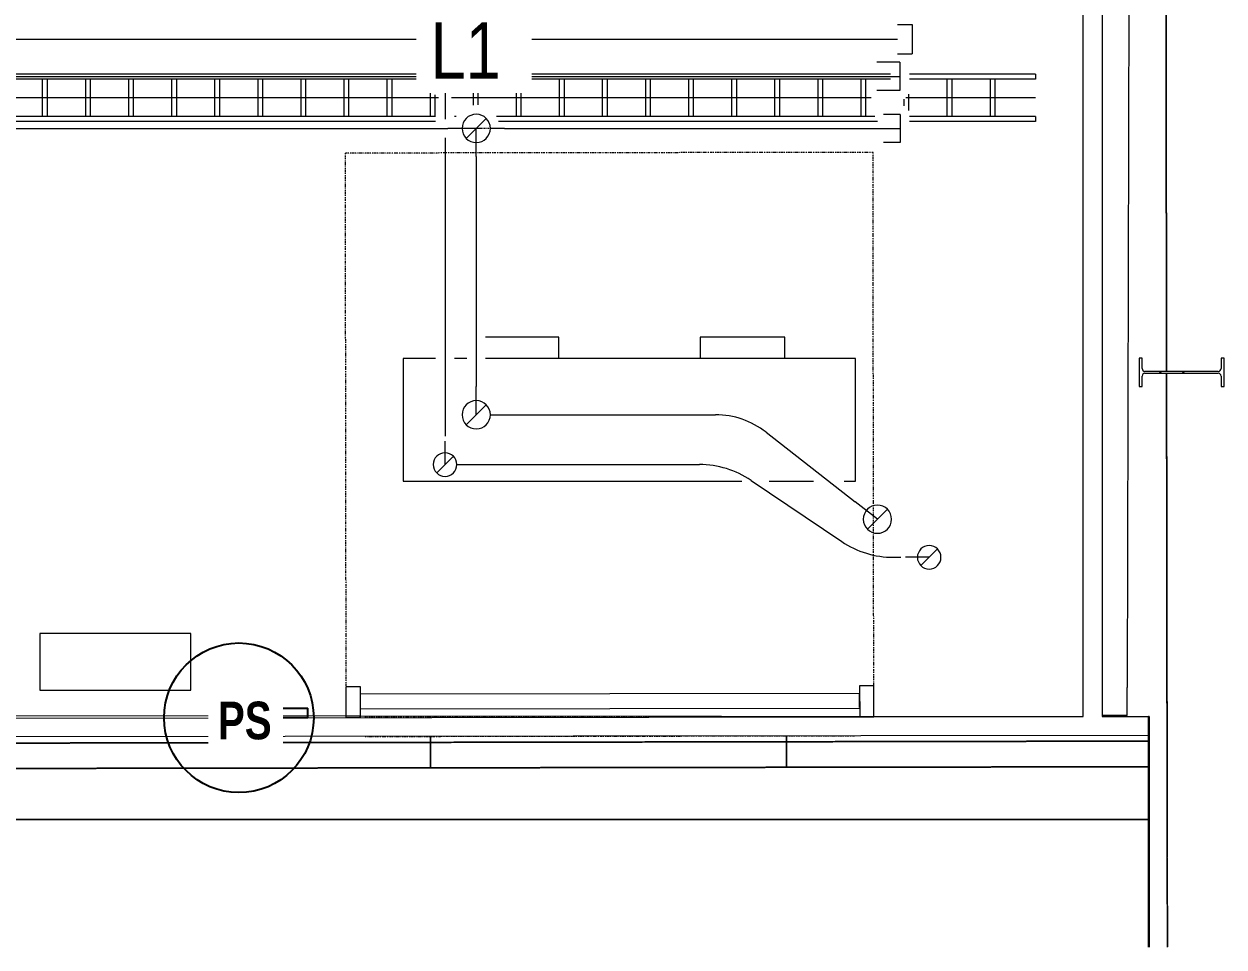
# Model space of a CAD drawing. Header units: centimetres. Extents: x -1762 to 3746, y -261 to 6534.
# Drawn here: x 1454 to 2091, y 2256 to 2746 of the extents above; entities that cross this region are included whole.
import ezdxf

# ---------------------------------------------------------------- set-up
doc = ezdxf.new("R2010")
doc.units = ezdxf.units.CM
for name, pattern in [('_Overhead', [0.47625, 0.3175, -0.15875]), ('_Overhead_2_', [0.47625, 0.3175, -0.15875]), ('Hidden', [0.714375, 0.47625, -0.238125]), ('Čerchovaná', [1.2, 0.6, -0.3, 0, -0.3])]:
    doc.linetypes.add(name, pattern=pattern)
for name, color, linetype, lineweight in [('A-ANNO-NOTE', 7, 'Continuous', 9), ('A-CLNG', 7, 'Continuous', 9), ('A-DETL-HDLN', 7, 'Hidden', 9), ('A-DOOR', 7, 'Continuous', 9), ('A-FLOR', 7, 'Continuous', 9), ('A-WALL', 7, 'Continuous', 9), ('E-CABL-TRAY', 7, 'Continuous', 9), ('E-CABL-TRAY-CNTR', 7, 'Continuous', 9), ('E-ELEC-EQPM', 7, 'Continuous', 9), ('E-LITE-EQPM', 7, 'Continuous', 9), ('E-LITE-EQPM-IDEN', 7, 'Continuous', 18), ('I-WALL', 7, 'Continuous', 9), ('M-EQPM', 7, 'Continuous', 9), ('M-HVAC-DUCT', 7, 'Continuous', 9), ('P-PIPE', 7, 'Continuous', 9), ('S-COLS', 7, 'Continuous', 9)]:
    doc.layers.add(name, color=color, linetype=linetype, lineweight=lineweight)
doc.layers.add('M-HVAC-DUCT-ANNO', color=7, linetype='Continuous', lineweight=9, true_color=0x007f00)
doc.styles.add('Arial', font='arial.ttf', dxfattribs={"width": 0.8, "height": 30})
doc.styles.add('Century Gothic_B', font='GOTHICB.TTF', dxfattribs={"width": 0.8, "height": 20})

# ---------------------------------------------------------------- blocks, each defined once
blk = doc.blocks.new('UC-Perfil universal-Pilar - 150 x 430-1710941-Planta bodega almacenamiento congelados')
at = {"layer": 'S-COLS', "true_color": 0xaaaaaa}
h = blk.add_hatch(dxfattribs=at)
h.set_pattern_fill('FP_1', color=253, style=0, pattern_type=2)
h.set_pattern_definition([(315, (1100.585, 1766.766), (25.1447, 25.1447), []), (315, (1138.685, 1766.766), (25.1447, 25.1447), [])])
h.paths.add_polyline_path([(-7.5, 20.96), (-2.02, 20.96), (-0.94, 20.51), (-0.5, 19.44), (-0.5, -19.44), (-0.94, -20.51), (-2.02, -20.96), (-7.5, -20.96), (-7.5, -22.5), (7.5, -22.5), (7.5, -20.96), (2.01, -20.96), (0.94, -20.51), (0.49, -19.44), (0.49, 19.44), (0.94, 20.51), (2.01, 20.96), (7.5, 20.96), (7.5, 22.5), (-7.5, 22.5)])
at = {"layer": 'S-COLS', "color": 253, "lineweight": 18, "true_color": 0xaaaaaa}
for p, q in [((7.5, 22.5), (-7.5, 22.5)), ((-7.5, 22.5), (-7.5, 20.96)), ((-7.5, 20.96), (-2.02, 20.96)), ((-0.5, 19.44), (-0.5, -19.44)), ((0.49, -19.44), (0.49, 19.44)), ((2.01, 20.96), (7.5, 20.96)), ((7.5, 20.96), (7.5, 22.5)), ((-2.02, -20.96), (-7.5, -20.96)), ((-7.5, -20.96), (-7.5, -22.5)), ((-7.5, -22.5), (7.5, -22.5)), ((7.5, -20.96), (2.01, -20.96)), ((7.5, -22.5), (7.5, -20.96))]:
    blk.add_line(p, q, dxfattribs=at)
for centre, start, end in [((-2.02, 19.44), 0, 90), ((2.01, 19.44), 90, 180), ((-2.02, -19.44), 270, 0), ((2.01, -19.44), 180, 270)]:
    blk.add_arc(centre, 1.52, start, end, dxfattribs=at)
blk = doc.blocks.new('PQ_RVR_EST-01_ZZ_ZZ_MO_T_A_rvt-1-Planta bodega almacenamiento congelados')
at = {"layer": 'A-FLOR', "color": 254, "linetype": '_Overhead', "true_color": 0xd4d4d4}
for p, q in [((420.79, 2362.23), (1960.74, 2364.92)), ((1669.84, 2364.41), (1318.59, 2363.8)), ((1858.73, 2364.74), (1669.84, 2364.41)), ((1960.74, 2364.92), (1858.73, 2364.74)), ((2050.83, 2365.07), (1960.74, 2364.92)), ((1960.74, 2364.92), (2050.83, 2365.07)), ((2051.33, 2324.99), (2051.33, 2365.07)), ((2051.33, 2255.81), (2051.33, 2324.93))]:
    blk.add_line(p, q, dxfattribs=at)
at = {"layer": 'S-COLS', "color": 254, "lineweight": 9, "true_color": 0xd4d4d4, "rotation": 89.9999999999999}
blk.add_blockref('UC-Perfil universal-Pilar - 150 x 430-1710941-Planta bodega almacenamiento congelados', (2068.46, 2560.83), dxfattribs=at)
blk = doc.blocks.new('Doors_Industrial_Loading-Systems_sectional-overhead-door_standard-lift_80mm - 2600 x 3000 mm-1401268-Planta bodega almacenamiento congelados')
at = {"layer": 'A-DOOR', "color": 253, "linetype": 'Čerchovaná', "true_color": 0xaaaaaa}
for p, q in [((130, 5), (-130, 5)), ((-140, -5), (-140, -304.59)), ((-130, -5), (130, -5)), ((140, -5), (140, -304.59)), ((-140, -304.59), (140, -304.59))]:
    blk.add_line(p, q, dxfattribs=at)
at = {"layer": 'A-DOOR', "color": 253, "true_color": 0xaaaaaa}
for p, q in [((-140, -5), (-140, -21.5)), ((-132.5, -5), (-140, -5)), ((-132.5, -21.5), (-132.5, -5)), ((132.5, -21.5), (132.5, -5)), ((132.5, -5), (140, -5)), ((140, -5), (140, -21.5)), ((-132.5, -9.5), (132.5, -9.5)), ((-132.5, -10), (-132.5, -17.5)), ((132.5, -17.5), (132.5, -10)), ((-132.5, -17.5), (132.5, -17.5)), ((-140, -21.5), (-132.5, -21.5)), ((140, -21.5), (132.5, -21.5))]:
    blk.add_line(p, q, dxfattribs=at)
blk = doc.blocks.new('PQ_RVR_ARQ-01_ZZ_ZZ_MO_T_A_rvt-1-Planta bodega almacenamiento congelados')
at = {"layer": 'A-CLNG', "color": 254, "lineweight": 18, "true_color": 0xd4d4d4}
for p, q in [((2016.25, 2378.09), (2016.25, 2827.67)), ((-1446.03, 2381.31), (2016.25, 2378.09))]:
    blk.add_line(p, q, dxfattribs=at)
at = {"layer": 'A-FLOR', "color": 254, "linetype": '_Overhead_2_', "true_color": 0xd4d4d4}
for p, q in [((2060.1, 2827.67), (2060.47, 2561.33)), ((2060.42, 2596.83), (2060.1, 2827.67)), ((2060.47, 2561.33), (2060.42, 2596.83)), ((2060.47, 2560.34), (2060.79, 2325)), ((2060.5, 2536.83), (2060.47, 2560.34)), ((2060.79, 2323.9), (2060.5, 2536.83)), ((1669.84, 2378.41), (1669.84, 2377.61)), ((1669.84, 2377.61), (1669.84, 2378.41)), ((1669.84, 2377.61), (1669.84, 2378.41)), ((1669.84, 2378.41), (1669.84, 2377.61)), ((1858.72, 2378.23), (1858.72, 2377.87)), ((1858.72, 2377.87), (1858.72, 2378.23)), ((1858.73, 2377.87), (1858.73, 2378.23)), ((1858.73, 2378.23), (1858.73, 2377.87)), ((1669.84, 2367.61), (1669.84, 2364.41)), ((1669.84, 2350.9), (1669.84, 2367.61)), ((1669.84, 2364.41), (1669.84, 2367.61)), ((1669.84, 2367.61), (1669.84, 2364.41)), ((1669.84, 2364.41), (1669.84, 2350.9)), ((1669.84, 2350.9), (1669.84, 2364.41)), ((1669.84, 2364.41), (1669.84, 2350.9)), ((1858.72, 2367.87), (1858.72, 2364.74)), ((1858.72, 2364.74), (1858.72, 2367.87)), ((1858.72, 2364.74), (1858.72, 2351.18)), ((1858.72, 2351.18), (1858.72, 2364.74)), ((1858.73, 2364.74), (1858.73, 2367.87)), ((1858.73, 2367.87), (1858.73, 2351.18)), ((1858.73, 2351.18), (1858.73, 2364.74)), ((1669.84, 2350.9), (1318.59, 2350.37)), ((1318.59, 2350.37), (1669.84, 2350.9)), ((1858.72, 2351.18), (1669.84, 2350.9)), ((1669.84, 2350.9), (1858.72, 2351.18)), ((1960.75, 2351.33), (1858.73, 2351.18)), ((1858.73, 2351.18), (1960.75, 2351.33)), ((2050.83, 2351.47), (1960.75, 2351.33)), ((1960.75, 2351.33), (2050.83, 2351.47)), ((2051.33, 2324.99), (2051.33, 2351.47)), ((2051.33, 2255.81), (2051.33, 2324.93)), ((2060.79, 2325), (2060.79, 2324.93)), ((2060.79, 2324.93), (2060.79, 2323.9)), ((707.08, 2323.48), (2050.83, 2323.48)), ((2050.83, 2323.48), (707.08, 2323.48)), ((2050.83, 2323.48), (2050.83, 2255.81)), ((2050.83, 2255.81), (2050.83, 2323.48)), ((2060.79, 2323.9), (2060.83, 2303.43)), ((2060.93, 2255.81), (2060.79, 2323.9)), ((2060.83, 2303.38), (2060.93, 2255.81))]:
    blk.add_line(p, q, dxfattribs=at)
at = {"layer": 'A-WALL', "color": 253, "true_color": 0xaaaaaa}
for p, q in [((2040.52, 2827.67), (2039.64, 2393.62)), ((2039.61, 2378.62), (2039.64, 2393.62)), ((-146.27, 2375.1), (2016.25, 2378.09)), ((1635.11, 2378.44), (1635.11, 2377.56)), ((2039.61, 2378.62), (2026.25, 2378.6)), ((2026.25, 2378.1), (2050.83, 2378.13)), ((2051.33, 2378.14), (2050.83, 2378.13)), ((2050.83, 2368.13), (2050.83, 2378.13)), ((2051.33, 2378.14), (2051.33, 2255.81)), ((2050.83, 2368.13), (-146.19, 2365.1)), ((2050.83, 2255.81), (2050.83, 2368.13)), ((2050.83, 2323.48), (2050.83, 2255.81))]:
    blk.add_line(p, q, dxfattribs=at)
at = {"layer": 'I-WALL', "color": 253, "true_color": 0xaaaaaa}
for p, q in [((2016.25, 2378.09), (2016.25, 2827.67)), ((2026.25, 2827.67), (2026.25, 2378.1))]:
    blk.add_line(p, q, dxfattribs=at)
at = {"layer": 'A-DOOR', "color": 253, "lineweight": 9, "true_color": 0xaaaaaa, "rotation": 180.0792221139758}
blk.add_blockref('Doors_Industrial_Loading-Systems_sectional-overhead-door_standard-lift_80mm - 2600 x 3000 mm-1401268-Planta bodega almacenamiento congelados', (1765.12, 2372.74), dxfattribs=at)
blk = doc.blocks.new('M_Round Elbow - 1 D-V91-Planta bodega almacenamiento congelados')
at = {"layer": 'M-HVAC-DUCT', "color": 6, "true_color": 0xff00ff}
blk.add_line((1137.99, 2675.27), (1137.99, 2690.27), dxfattribs=at)
blk = doc.blocks.new('M_Round Elbow - 1 D-1601155-Planta bodega almacenamiento congelados')
at = {"layer": 'M-HVAC-DUCT', "color": 6, "true_color": 0xff00ff}
blk.add_line((763.17, 2538.29), (763.17, 2553.29), dxfattribs=at)
blk = doc.blocks.new('M_Round Tee - Standard-1634865-Planta bodega almacenamiento congelados')
at = {"layer": 'M-HVAC-DUCT', "color": 6, "true_color": 0xff00ff}
blk.add_line((1126.82, 2717.84), (1104.32, 2717.84), dxfattribs=at)
blk = doc.blocks.new('M_Round Elbow - 1 D-1603467-Planta bodega almacenamiento congelados')
at = {"layer": 'M-HVAC-DUCT', "color": 6, "true_color": 0xff00ff}
blk.add_line((757.74, 2513.84), (757.74, 2526.34), dxfattribs=at)
blk = doc.blocks.new('Lighting-Pendant-Vibia-NOTRH-5662 - Standard-V99-Planta bodega almacenamiento congelados')
at = {"layer": 'E-LITE-EQPM', "color": 30, "lineweight": 25, "true_color": 0xff8000}
for radius, start, end in [(8, 0, 61.34753), (9, 0, 51.67049), (20, 360, 20.64518), (20, 164.55751, 180), (9, 165.63125, 180), (8, 161.2249, 180), (20, 180, 184.86913), (9, 180, 190.83866), (8, 180, 192.19349), (8, 347.80651, 360), (9, 349.16134, 360), (20, 355.13087, 360)]:
    blk.add_arc((0, 0), radius, start, end, dxfattribs=at)
blk = doc.blocks.new('RVR-PQ-Equipo de aire-4 - RVR-PQ-Equipo de aire-4-1756502-Planta bodega almacenamiento congelados')
at = {"layer": 'M-EQPM'}
for p, q in [((-113.88, 32.5), (-120, 32.5)), ((-120, 32.5), (-120, -32.5)), ((-74.08, 32.5), (-97.63, 32.5)), ((120, 32.5), (-59.66, 32.5)), ((120, -32.5), (120, 32.5)), ((-120, -32.5), (76.31, -32.5)), ((-82.46, -32.5), (-82.46, -43.9)), ((-37.54, -43.9), (-37.54, -32.5)), ((37.54, -32.5), (37.54, -43.9)), ((86.31, -32.5), (92.87, -32.5)), ((102.87, -32.5), (120, -32.5)), ((-82.46, -43.9), (-37.54, -43.9)), ((37.54, -43.9), (76.4, -43.9))]:
    blk.add_line(p, q, dxfattribs=at)
blk = doc.blocks.new('RVR-PQ-Caja para elemento elect - 800x300x1000-1694878-Planta bodega almacenamiento congelados')
at = {"layer": 'E-ELEC-EQPM'}
for p, q in [((40, 0), (-40, 0)), ((-40, 0), (-40, -30)), ((40, -30), (40, 0)), ((-40, -30), (40, -30))]:
    blk.add_line(p, q, dxfattribs=at)
blk = doc.blocks.new('RVR-PQ-Dispositivo - Dispositivos control acceso puerta seccionales-1757240-Planta bodega almacenamiento congelados')
at = {"layer": 'M-EQPM', "color": 1, "lineweight": 25, "true_color": 0xff0000}
for p, q in [((670.83, 2381.23), (700.83, 2381.27)), ((670.83, 2381.23), (670.83, 2376.23)), ((700.83, 2376.27), (670.83, 2376.23)), ((700.83, 2376.27), (700.83, 2381.27))]:
    blk.add_line(p, q, dxfattribs=at)

msp = doc.modelspace()

# ---------------------------------------------------------------- linework, layer by layer
at = {"layer": 'A-ANNO-NOTE', "color": 1, "lineweight": 25, "true_color": 0xff0000}
msp.add_circle((1568.18, 2377.47), 39.69, dxfattribs=at)
at = {"layer": 'A-DETL-HDLN', "color": 6, "true_color": 0xff00ff}
for p, q in [((1701.59, 2690.22), (1686.63, 2690.22)), ((1694.12, 2690.27), (1694.12, 2690.28))]:
    msp.add_line(p, q, dxfattribs=at)
at = {"layer": 'E-CABL-TRAY'}
for p, q in [((1666.45, 2716.43), (1126.68, 2716.43)), ((1666.41, 2718.97), (1126.71, 2718.97)), ((1463.86, 2716.43), (1463.86, 2696.51)), ((1466.4, 2716.43), (1466.4, 2696.51)), ((1486.72, 2716.43), (1486.72, 2696.51)), ((1489.26, 2716.43), (1489.26, 2696.51)), ((1509.58, 2716.43), (1509.58, 2696.51)), ((1512.12, 2716.43), (1512.12, 2696.51)), ((1532.44, 2716.43), (1532.44, 2696.51)), ((1534.98, 2716.43), (1534.98, 2696.51)), ((1555.3, 2716.43), (1555.3, 2696.51)), ((1557.84, 2716.43), (1557.84, 2696.51)), ((1578.16, 2716.43), (1578.16, 2696.51)), ((1580.7, 2716.43), (1580.7, 2696.51)), ((1601.02, 2716.43), (1601.02, 2696.51)), ((1603.56, 2716.43), (1603.56, 2696.51)), ((1623.88, 2716.43), (1623.88, 2696.51)), ((1626.42, 2716.43), (1626.42, 2696.51)), ((1646.74, 2716.43), (1646.74, 2696.51)), ((1649.28, 2716.43), (1649.28, 2696.51)), ((1913.99, 2716.43), (1688.67, 2716.43)), ((1913.99, 2718.97), (1688.7, 2718.97)), ((1692.46, 2716.43), (1692.46, 2702.59)), ((1695, 2716.43), (1695, 2702.7)), ((1715.32, 2716.43), (1715.32, 2696.51)), ((1717.86, 2716.43), (1717.86, 2696.51)), ((1738.18, 2716.43), (1738.18, 2696.51)), ((1740.72, 2716.43), (1740.72, 2696.51)), ((1761.04, 2716.43), (1761.04, 2696.51)), ((1763.58, 2716.43), (1763.58, 2696.51)), ((1783.9, 2716.43), (1783.9, 2696.51)), ((1786.44, 2716.43), (1786.44, 2696.51)), ((1806.76, 2716.43), (1806.76, 2696.51)), ((1809.3, 2716.43), (1809.3, 2696.51)), ((1829.62, 2716.43), (1829.62, 2696.51)), ((1832.16, 2716.43), (1832.16, 2696.51)), ((1852.48, 2716.43), (1852.48, 2696.51)), ((1855.02, 2716.43), (1855.02, 2696.51)), ((1875.34, 2716.43), (1875.34, 2696.51)), ((1877.88, 2716.43), (1877.88, 2696.51)), ((1898.2, 2716.43), (1898.2, 2696.51)), ((1900.74, 2716.43), (1900.74, 2696.51)), ((1990.91, 2718.97), (1923.99, 2718.97)), ((1990.91, 2716.43), (1923.99, 2716.43)), ((1943.92, 2716.43), (1943.92, 2696.51)), ((1946.46, 2716.43), (1946.46, 2696.51)), ((1966.78, 2716.43), (1966.78, 2696.51)), ((1969.32, 2716.43), (1969.32, 2696.51)), ((1990.91, 2718.97), (1990.91, 2716.43)), ((1669.6, 2709.89), (1669.6, 2696.51)), ((1672.14, 2708.06), (1672.14, 2696.51)), ((1923.6, 2708.41), (1923.6, 2699.74)), ((1921.06, 2705.83), (1921.06, 2702.28)), ((1672.56, 2696.51), (1148.72, 2696.51)), ((1672.56, 2693.97), (1149.88, 2693.97)), ((1683.39, 2696.51), (1682.56, 2696.51)), ((1905.58, 2696.51), (1704.86, 2696.51)), ((1907.13, 2693.97), (1706.02, 2693.97)), ((1990.91, 2696.51), (1924.05, 2696.51)), ((1990.91, 2693.97), (1924.05, 2693.97)), ((1990.91, 2696.51), (1990.91, 2693.97))]:
    msp.add_line(p, q, dxfattribs=at)
at = {"layer": 'E-CABL-TRAY-CNTR'}
for p, q in [((1674.17, 2706.47), (1118.96, 2706.47)), ((1903.76, 2706.47), (1680.95, 2706.47)), ((1990.91, 2706.47), (1922.03, 2706.47))]:
    msp.add_line(p, q, dxfattribs=at)
at = {"layer": 'M-HVAC-DUCT', "color": 6, "true_color": 0xff00ff}
for p, q in [((1918.99, 2725.34), (1906.8, 2725.34)), ((1918.99, 2725.34), (1918.99, 2710.34)), ((1130.57, 2717.84), (1662.56, 2717.84)), ((1692.56, 2717.84), (1918.99, 2717.84)), ((1677.56, 2711.59), (1677.56, 2702.84)), ((1918.99, 2710.34), (1906.8, 2710.34)), ((1677.56, 2702.84), (1677.56, 2695.22)), ((1919.05, 2697.72), (1910.34, 2697.72)), ((1919.05, 2697.72), (1919.05, 2682.72)), ((1152.99, 2690.22), (1679.12, 2690.22)), ((1686.63, 2690.22), (1679.12, 2690.22)), ((1709.12, 2690.22), (1701.6, 2690.22)), ((1709.12, 2690.22), (1919.05, 2690.22)), ((1677.56, 2685.22), (1677.56, 2526.84)), ((1919.05, 2682.72), (1910.34, 2682.72)), ((1694.12, 2675.27), (1694.12, 2553.27)), ((1701.62, 2538.27), (1709.12, 2538.27)), ((1709.12, 2538.27), (1821.12, 2538.27)), ((1847.94, 2529.04), (1895.22, 2492.1)), ((1683.81, 2511.84), (1692.56, 2511.84)), ((1692.56, 2511.84), (1812.56, 2511.84)), ((1839.99, 2503.45), (1888.08, 2471.02)), ((1915.51, 2462.63), (1919.51, 2462.63))]:
    msp.add_line(p, q, dxfattribs=at)
for centre, radius, start, end in [((1821.12, 2494.71), 43.56, 52, 90), ((1812.56, 2462.78), 49.06, 56, 90), ((1915.51, 2511.69), 49.06, 236, 270)]:
    msp.add_arc(centre, radius, start, end, dxfattribs=at)
at = {"layer": 'M-HVAC-DUCT-ANNO', "color": 6, "true_color": 0xff00ff}
for p, q in [((1681.98, 2722.26), (1673.14, 2713.42)), ((1699.43, 2695.57), (1688.82, 2684.97)), ((1699.43, 2543.57), (1688.82, 2532.97)), ((1681.98, 2516.26), (1673.14, 2507.42)), ((1912.35, 2488.16), (1901.74, 2477.56)), ((1938.93, 2467.05), (1930.09, 2458.21))]:
    msp.add_line(p, q, dxfattribs=at)
for centre, radius, start, end in [((1677.56, 2717.84), 6.25, 0, 180), ((1677.56, 2717.84), 6.25, 180, 0), ((1694.12, 2690.27), 7.5, 0, 180), ((1694.12, 2690.27), 7.5, 180, 0), ((1694.12, 2538.27), 7.5, 0, 180), ((1694.12, 2538.27), 7.5, 180, 0), ((1677.56, 2511.84), 6.25, 0, 180), ((1677.56, 2511.84), 6.25, 180, 0), ((1907.04, 2482.86), 7.5, 0, 180), ((1907.04, 2482.86), 7.5, 180, 0), ((1934.51, 2462.63), 6.25, 0, 180), ((1934.51, 2462.63), 6.25, 180, 0)]:
    msp.add_arc(centre, radius, start, end, dxfattribs=at)
at = {"layer": 'P-PIPE', "color": 6, "true_color": 0xff00ff}
for p, q in [((1917.73, 2745.47), (1925.55, 2745.47)), ((1925.55, 2745.47), (1925.55, 2729.84)), ((-982.27, 2737.66), (1917.73, 2737.66)), ((1917.73, 2729.84), (1925.55, 2729.84))]:
    msp.add_line(p, q, dxfattribs=at)

# ---------------------------------------------------------------- block references
at = {"lineweight": 5}
for name in ['PQ_RVR_ARQ-01_ZZ_ZZ_MO_T_A_rvt-1-Planta bodega almacenamiento congelados', 'PQ_RVR_EST-01_ZZ_ZZ_MO_T_A_rvt-1-Planta bodega almacenamiento congelados']:
    msp.add_blockref(name, (0, 0), dxfattribs=at)
at = {"layer": 'E-ELEC-EQPM'}
msp.add_blockref('RVR-PQ-Caja para elemento elect - 800x300x1000-1694878-Planta bodega almacenamiento congelados', (1502.62, 2422.2), dxfattribs=at)
at = {"layer": 'E-LITE-EQPM', "color": 30, "lineweight": 25, "true_color": 0xff8000, "extrusion": (0, 0, -1), "rotation": 180}
msp.add_blockref('Lighting-Pendant-Vibia-NOTRH-5662 - Standard-V99-Planta bodega almacenamiento congelados', (-1688.81, 2730.97), dxfattribs=at)
at = {"layer": 'M-EQPM', "rotation": 180}
msp.add_blockref('RVR-PQ-Equipo de aire-4 - RVR-PQ-Equipo de aire-4-1756502-Planta bodega almacenamiento congelados', (1775.43, 2535.56), dxfattribs=at)
at = {"layer": 'M-EQPM', "color": 1, "lineweight": 25, "true_color": 0xff0000}
msp.add_blockref('RVR-PQ-Dispositivo - Dispositivos control acceso puerta seccionales-1757240-Planta bodega almacenamiento congelados', (903.99, 1.25), dxfattribs=at)
at = {"layer": 'M-HVAC-DUCT', "color": 6, "true_color": 0xff00ff}
for name, p in [('M_Round Tee - Standard-1634865-Planta bodega almacenamiento congelados', (561.99, 0)), ('M_Round Elbow - 1 D-V91-Planta bodega almacenamiento congelados', (556.13, 0)), ('M_Round Elbow - 1 D-1601155-Planta bodega almacenamiento congelados', (930.95, -0.02)), ('M_Round Elbow - 1 D-1603467-Planta bodega almacenamiento congelados', (919.82, -2))]:
    msp.add_blockref(name, p, dxfattribs=at)
for name, p, rotation in [('M_Round Elbow - 1 D-1601155-Planta bodega almacenamiento congelados', (3437.39, 318.75), 51.99999999999915), ('M_Round Elbow - 1 D-1603467-Planta bodega almacenamiento congelados', (4448.35, 1704.89), 90)]:
    msp.add_blockref(name, p, dxfattribs=dict(at, rotation=rotation))

# ---------------------------------------------------------------- next in the draw order: texts
at = {"layer": 'A-ANNO-NOTE', "color": 1, "lineweight": 25, "true_color": 0xff0000, "insert": (1557.01, 2386), "char_height": 20, "width": 29.5021, "attachment_point": 1, "rotation": 0.07922, "style": 'Century Gothic_B', "bg_fill": 3, "box_fill_scale": 1.25, "bg_fill_color": 256, "bg_fill_true_color": 13158600, "bg_fill_transparency": 0}
msp.add_mtext('PS', dxfattribs=at)
at = {"layer": 'E-LITE-EQPM-IDEN', "lineweight": 9, "insert": (1669.88, 2746.58), "char_height": 30, "width": 46.1772, "attachment_point": 1, "style": 'Arial', "bg_fill": 3, "box_fill_scale": 1.25, "bg_fill_color": 256, "bg_fill_true_color": 13158600, "bg_fill_transparency": 0}
msp.add_mtext('L1', dxfattribs=at)

doc.saveas('drawing.dxf')
